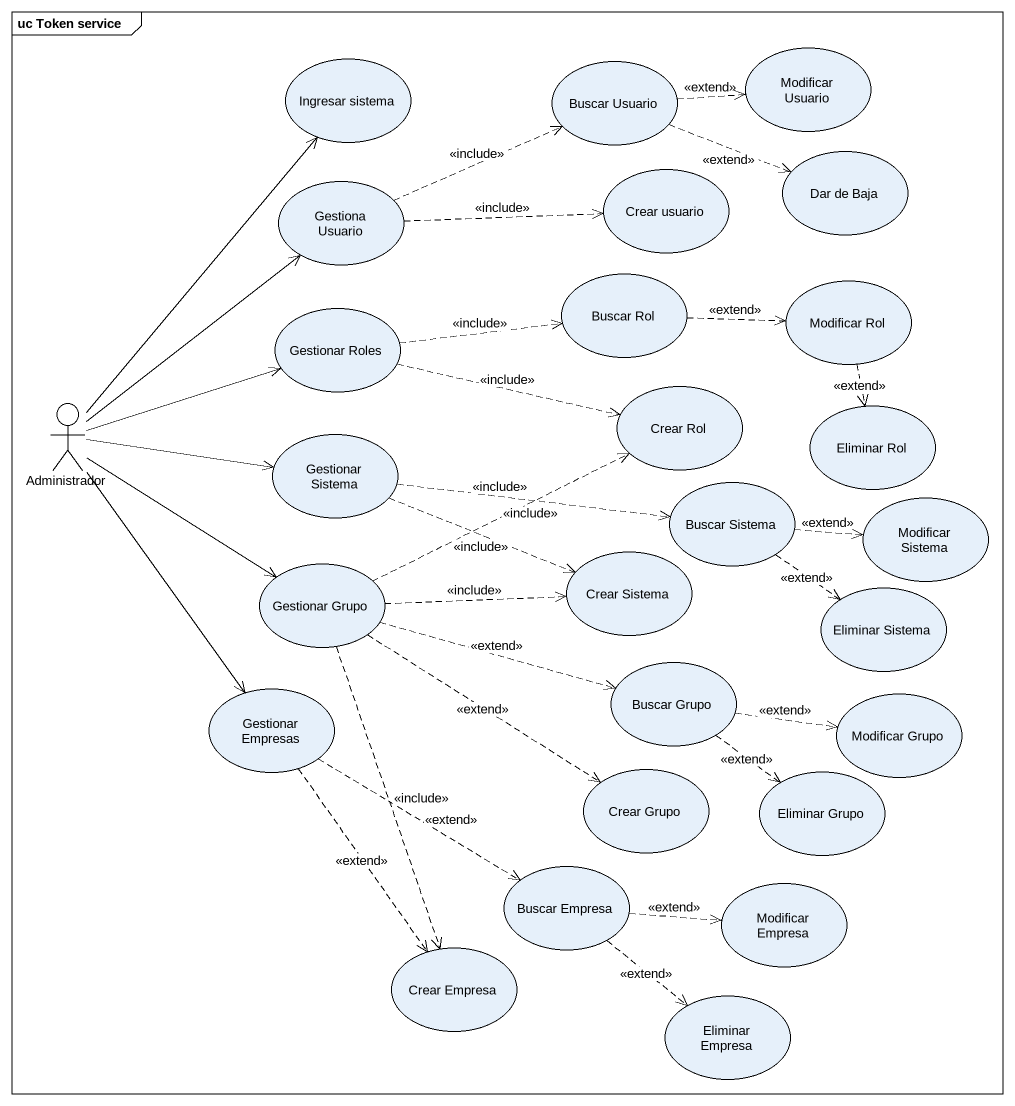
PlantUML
@startuml
mainframe uc Token service
usecase "Ingresar sistema" as Ingresar_sistema
usecase "Buscar Usuario" as Buscar_Usuario
usecase "Modificar Usuario" as Modificar_Usuario
usecase "Dar de Baja" as Dar_de_Baja
usecase "Gestiona Usuario" as Gestiona_Usuario
usecase "Crear usuario" as Crear_usuario
usecase "Gestionar Roles" as Gestionar_Roles
usecase "Buscar Rol" as Buscar_Rol
usecase "Modificar Rol" as Modificar_Rol
actor Administrador
usecase "Crear Rol" as Crear_Rol
usecase "Eliminar Rol" as Eliminar_Rol
usecase "Gestionar Sistema" as Gestionar_Sistema
usecase "Buscar Sistema" as Buscar_Sistema
usecase "Modificar Sistema" as Modificar_Sistema
usecase "Gestionar Grupo" as Gestionar_Grupo
usecase "Crear Sistema" as Crear_Sistema
usecase "Eliminar Sistema" as Eliminar_Sistema
usecase "Gestionar Empresas" as Gestionar_Empresas
usecase "Buscar Grupo" as Buscar_Grupo
usecase "Modificar Grupo" as Modificar_Grupo
usecase "Crear Grupo" as Crear_Grupo
usecase "Eliminar Grupo" as Eliminar_Grupo
usecase "Buscar Empresa" as Buscar_Empresa
usecase "Modificar Empresa" as Modificar_Empresa
usecase "Crear Empresa" as Crear_Empresa
usecase "Eliminar Empresa" as Eliminar_Empresa
Buscar_Usuario .right.> Modificar_Usuario : <<extend>>
Buscar_Usuario .right.> Dar_de_Baja : <<extend>>
Gestiona_Usuario .right.> Buscar_Usuario : <<include>>
Gestiona_Usuario .right.> Crear_usuario : <<include>>
Gestionar_Roles .right.> Buscar_Rol : <<include>>
Gestionar_Roles .right.> Crear_Rol : <<include>>
Buscar_Rol .right.> Modificar_Rol : <<extend>>
Modificar_Rol ..> Eliminar_Rol : <<extend>>
Administrador -up-> Ingresar_sistema
Administrador -up-> Gestiona_Usuario
Administrador -right-> Gestionar_Roles
Administrador -right-> Gestionar_Sistema
Administrador -right-> Gestionar_Grupo
Administrador --> Gestionar_Empresas
Gestionar_Sistema .right.> Buscar_Sistema : <<include>>
Gestionar_Sistema .right.> Crear_Sistema : <<include>>
Buscar_Sistema .right.> Modificar_Sistema : <<extend>>
Buscar_Sistema ..> Eliminar_Sistema : <<extend>>
Gestionar_Grupo .right.> Crear_Rol : <<include>>
Gestionar_Grupo .right.> Crear_Sistema : <<include>>
Gestionar_Grupo .right.> Buscar_Grupo : <<extend>>
Gestionar_Grupo ..> Crear_Grupo : <<extend>>
Gestionar_Grupo ..> Crear_Empresa : <<include>>
Gestionar_Empresas ..> Buscar_Empresa : <<extend>>
Gestionar_Empresas ..> Crear_Empresa : <<extend>>
Buscar_Grupo .right.> Modificar_Grupo : <<extend>>
Buscar_Grupo ..> Eliminar_Grupo : <<extend>>
Buscar_Empresa .right.> Modificar_Empresa : <<extend>>
Buscar_Empresa ..> Eliminar_Empresa : <<extend>>
@enduml
